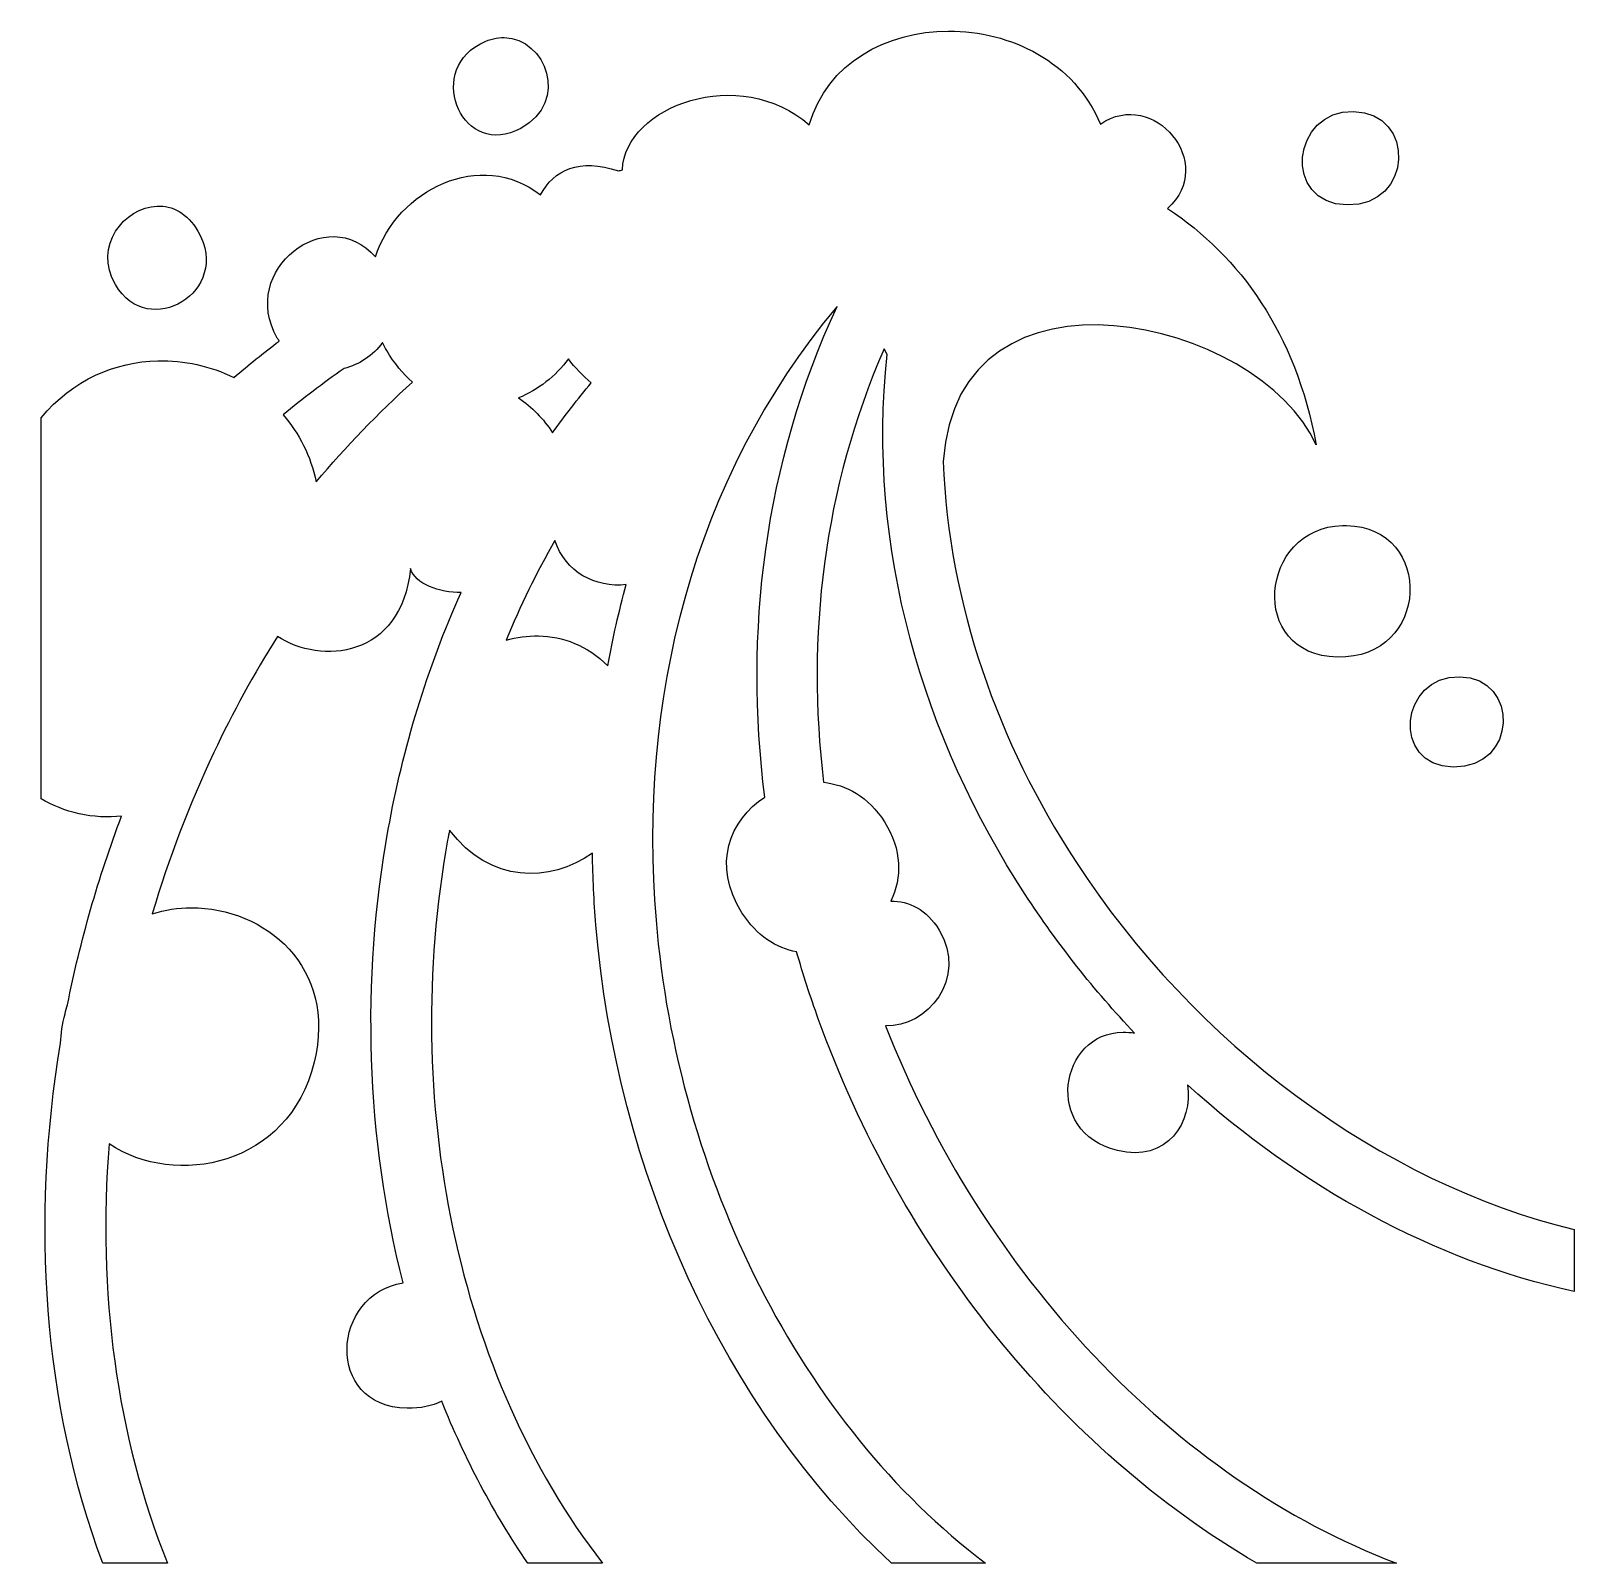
# Model space of a CAD drawing. Header units: centimetres. Extents: x -10.2 to 10, y -10.1 to 9.9.
import ezdxf

# ---------------------------------------------------------------- set-up
doc = ezdxf.new("R2010")
doc.units = ezdxf.units.CM
doc.header["$MEASUREMENT"] = 0
doc.layers.add('Layer 1', color=7, linetype='Continuous')

msp = doc.modelspace()

# ---------------------------------------------------------------- linework, layer by layer
at = {"layer": 'Layer 1'}
for points, knots in [([(1.80664, 9.88965), (0.99798, 9.88653), (0.21691, 9.4767), (-0.01316, 8.66425), (-0.01316, 8.66425), (-0.92454, 9.45629), (-2.41834, 8.91544), (-2.45764, 8.07782), (-2.45764, 8.07782), (-2.47438, 8.07318), (-2.49095, 8.06795), (-2.50769, 8.06331), (-2.50769, 8.06331), (-3.0199, 8.23687), (-3.3543, 8.07613), (-3.52756, 7.74958), (-3.52756, 7.74958), (-4.30851, 8.35891), (-5.40066, 7.81764), (-5.68605, 6.9392), (-5.68605, 6.9392), (-6.30955, 7.66407), (-7.48156, 6.76876), (-6.96821, 5.87977), (-6.96821, 5.87977), (-6.96028, 5.86598), (-6.95147, 5.8532), (-6.94316, 5.84022), (-6.94316, 5.84022), (-7.14506, 5.68673), (-7.34279, 5.52839), (-7.53617, 5.36457), (-7.53617, 5.36457), (-7.84231, 5.51359), (-8.18535, 5.58992), (-8.52965, 5.58195), (-8.52965, 5.58195), (-9.08395, 5.56917), (-9.64149, 5.33822), (-10.05571, 4.83874), (-10.05571, 4.83874), (-10.05571, 4.83874), (-10.05571, -0.13974), (-10.05571, -0.13974), (-10.05571, -0.13974), (-9.77209, -0.31491), (-9.35952, -0.41299), (-9.00404, -0.36639), (-9.00404, -0.36639), (-9.30773, -1.17079), (-9.54379, -1.99703), (-9.71035, -2.83056), (-9.71035, -2.83056), (-9.72203, -2.86927), (-9.73337, -2.90857), (-9.74333, -2.94918), (-9.74333, -2.94918), (-9.77631, -3.08336), (-9.79562, -3.21104), (-9.80266, -3.33261), (-9.80266, -3.33261), (-10.18959, -5.66884), (-10.02657, -8.03974), (-9.25047, -10.12697), (-9.25047, -10.12697), (-9.25047, -10.12697), (-8.40323, -10.12698), (-8.40323, -10.12698), (-8.40323, -10.12698), (-9.07412, -8.4683), (-9.31937, -6.57222), (-9.16626, -4.65042), (-9.16626, -4.65042), (-8.29954, -5.22399), (-6.821, -4.9477), (-6.48594, -3.58315), (-6.48594, -3.58315), (-6.18043, -2.33856), (-7.12997, -1.55985), (-8.09364, -1.56432), (-8.09364, -1.56432), (-8.26493, -1.56516), (-8.43701, -1.59122), (-8.60227, -1.64338), (-8.60227, -1.64338), (-8.3889, -0.92547), (-8.1208, -0.21924), (-7.79842, 0.46249), (-7.79842, 0.46249), (-7.55132, 0.98495), (-7.2736, 1.49295), (-6.9656, 1.9818), (-6.9656, 1.9818), (-6.40181, 1.60524), (-5.3493, 1.69405), (-5.22617, 2.86733), (-5.22617, 2.86733), (-5.16954, 2.66433), (-4.84194, 2.55048), (-4.56599, 2.55368), (-4.56599, 2.55368), (-5.0101, 1.56484), (-5.32598, 0.52118), (-5.51747, -0.53905), (-5.51747, -0.53905), (-5.87615, -2.52516), (-5.80577, -4.57807), (-5.32244, -6.46635), (-5.32244, -6.46635), (-6.25916, -6.60466), (-6.36129, -8.08117), (-5.271, -8.10432), (-5.271, -8.10432), (-5.09474, -8.10799), (-4.94428, -8.07333), (-4.81896, -8.01206), (-4.81896, -8.01206), (-4.51687, -8.76434), (-4.14119, -9.47466), (-3.69367, -10.12704), (-3.69367, -10.12704), (-3.69367, -10.12704), (-2.71722, -10.12702), (-2.71722, -10.12702), (-2.71722, -10.12702), (-4.61828, -7.68204), (-5.35419, -4.07381), (-4.74128, -0.68013), (-4.74128, -0.68013), (-4.73348, -0.63695), (-4.72441, -0.59402), (-4.71623, -0.55097), (-4.71623, -0.55097), (-4.18563, -1.25357), (-3.40923, -1.23746), (-2.84764, -0.85272), (-2.84764, -0.85272), (-2.84351, -1.16615), (-2.82892, -1.47925), (-2.80294, -1.79096), (-2.80294, -1.79096), (-2.5345, -5.00386), (-1.14059, -8.09621), (1.06074, -10.12698), (1.06074, -10.12698), (1.06074, -10.12698), (2.29018, -10.12698), (2.29018, -10.12698), (2.29018, -10.12698), (-0.12486, -8.30912), (-1.73686, -5.08664), (-2.01753, -1.72628), (-2.01753, -1.72628), (-2.2543, 1.10825), (-1.55819, 4.01974), (0.34915, 6.29217), (0.34915, 6.29217), (-0.60646, 4.23395), (-0.86588, 2.01908), (-0.59562, -0.11871), (-0.59562, -0.11871), (-1.0464, -0.41431), (-1.29519, -1.00154), (-0.89345, -1.62887), (-0.89345, -1.62887), (-0.69737, -1.93509), (-0.44204, -2.09246), (-0.17921, -2.14016), (-0.17921, -2.14016), (-0.09437, -2.43563), (0.00021, -2.7279), (0.10416, -3.01641), (0.10416, -3.01641), (1.18391, -6.01548), (3.25976, -8.62989), (5.83631, -10.12703), (5.83631, -10.12703), (5.83631, -10.12703), (7.66133, -10.12702), (7.66133, -10.12702), (7.66133, -10.12702), (4.75048, -9.02973), (2.24789, -6.33034), (0.98171, -3.10732), (0.98171, -3.10732), (1.52386, -3.13431), (2.06416, -2.48374), (1.68414, -1.85552), (1.68414, -1.85552), (1.52087, -1.58607), (1.28557, -1.47491), (1.05289, -1.47601), (1.05289, -1.47601), (1.19609, -1.17367), (1.20132, -0.80499), (0.96855, -0.44163), (0.96855, -0.44163), (0.75965, -0.11533), (0.46987, 0.0433), (0.17267, 0.07493), (0.17267, 0.07493), (-0.05411, 1.97135), (0.16854, 3.91652), (0.96593, 5.73999), (0.96593, 5.73999), (0.96593, 5.73999), (1.00413, 5.6662), (1.00413, 5.6662), (1.00413, 5.6662), (0.73246, 3.13097), (1.47272, 0.65963), (2.80944, -1.39154), (2.80944, -1.39154), (3.23112, -2.03865), (3.71192, -2.6454), (4.23919, -3.20215), (4.23919, -3.20215), (4.18678, -3.19308), (4.1363, -3.18849), (4.08772, -3.18895), (4.08772, -3.18895), (3.25895, -3.19713), (3.03335, -4.49658), (4.01393, -4.73736), (4.01393, -4.73736), (4.66787, -4.89789), (5.00589, -4.36223), (4.92843, -3.8768), (4.92843, -3.8768), (6.40115, -5.21361), (8.15689, -6.17723), (9.98462, -6.57951), (9.98462, -6.57951), (9.98462, -6.57951), (9.98462, -5.76917), (9.98462, -5.76917), (9.98462, -5.76917), (7.46222, -5.15676), (5.02668, -3.34974), (3.46967, -0.96067), (3.46967, -0.96067), (2.45258, 0.59997), (1.80867, 2.39624), (1.7369, 4.26816), (1.7369, 4.26816), (1.92278, 7.05184), (5.87413, 6.13936), (6.61388, 4.48554), (6.61388, 4.48554), (6.33882, 5.95121), (5.62125, 6.939), (4.67019, 7.57173), (4.67019, 7.57173), (5.31987, 8.16031), (4.48958, 9.15316), (3.79255, 8.67468), (3.79255, 8.67468), (3.45183, 9.48949), (2.61535, 9.89274), (1.80673, 9.88954), (1.80673, 9.88954), (1.80673, 9.88954), (1.80664, 9.88965), (1.80664, 9.88965)], [0, 0, 0, 0, 0.01492537, 0.01492537, 0.01492537, 0.01492537, 0.02985075, 0.02985075, 0.02985075, 0.02985075, 0.04477612, 0.04477612, 0.04477612, 0.04477612, 0.05970149, 0.05970149, 0.05970149, 0.05970149, 0.07462687, 0.07462687, 0.07462687, 0.07462687, 0.08955224, 0.08955224, 0.08955224, 0.08955224, 0.10447761, 0.10447761, 0.10447761, 0.10447761, 0.11940299, 0.11940299, 0.11940299, 0.11940299, 0.13432836, 0.13432836, 0.13432836, 0.13432836, 0.14925373, 0.14925373, 0.14925373, 0.14925373, 0.1641791, 0.1641791, 0.1641791, 0.1641791, 0.17910448, 0.17910448, 0.17910448, 0.17910448, 0.19402985, 0.19402985, 0.19402985, 0.19402985, 0.20895522, 0.20895522, 0.20895522, 0.20895522, 0.2238806, 0.2238806, 0.2238806, 0.2238806, 0.23880597, 0.23880597, 0.23880597, 0.23880597, 0.25373134, 0.25373134, 0.25373134, 0.25373134, 0.26865672, 0.26865672, 0.26865672, 0.26865672, 0.28358209, 0.28358209, 0.28358209, 0.28358209, 0.29850746, 0.29850746, 0.29850746, 0.29850746, 0.31343284, 0.31343284, 0.31343284, 0.31343284, 0.32835821, 0.32835821, 0.32835821, 0.32835821, 0.34328358, 0.34328358, 0.34328358, 0.34328358, 0.35820896, 0.35820896, 0.35820896, 0.35820896, 0.37313433, 0.37313433, 0.37313433, 0.37313433, 0.3880597, 0.3880597, 0.3880597, 0.3880597, 0.40298507, 0.40298507, 0.40298507, 0.40298507, 0.41791045, 0.41791045, 0.41791045, 0.41791045, 0.43283582, 0.43283582, 0.43283582, 0.43283582, 0.44776119, 0.44776119, 0.44776119, 0.44776119, 0.46268657, 0.46268657, 0.46268657, 0.46268657, 0.47761194, 0.47761194, 0.47761194, 0.47761194, 0.49253731, 0.49253731, 0.49253731, 0.49253731, 0.50746269, 0.50746269, 0.50746269, 0.50746269, 0.52238806, 0.52238806, 0.52238806, 0.52238806, 0.53731343, 0.53731343, 0.53731343, 0.53731343, 0.55223881, 0.55223881, 0.55223881, 0.55223881, 0.56716418, 0.56716418, 0.56716418, 0.56716418, 0.58208955, 0.58208955, 0.58208955, 0.58208955, 0.59701493, 0.59701493, 0.59701493, 0.59701493, 0.6119403, 0.6119403, 0.6119403, 0.6119403, 0.62686567, 0.62686567, 0.62686567, 0.62686567, 0.64179104, 0.64179104, 0.64179104, 0.64179104, 0.65671642, 0.65671642, 0.65671642, 0.65671642, 0.67164179, 0.67164179, 0.67164179, 0.67164179, 0.68656716, 0.68656716, 0.68656716, 0.68656716, 0.70149254, 0.70149254, 0.70149254, 0.70149254, 0.71641791, 0.71641791, 0.71641791, 0.71641791, 0.73134328, 0.73134328, 0.73134328, 0.73134328, 0.74626866, 0.74626866, 0.74626866, 0.74626866, 0.76119403, 0.76119403, 0.76119403, 0.76119403, 0.7761194, 0.7761194, 0.7761194, 0.7761194, 0.79104478, 0.79104478, 0.79104478, 0.79104478, 0.80597015, 0.80597015, 0.80597015, 0.80597015, 0.82089552, 0.82089552, 0.82089552, 0.82089552, 0.8358209, 0.8358209, 0.8358209, 0.8358209, 0.85074627, 0.85074627, 0.85074627, 0.85074627, 0.86567164, 0.86567164, 0.86567164, 0.86567164, 0.88059701, 0.88059701, 0.88059701, 0.88059701, 0.89552239, 0.89552239, 0.89552239, 0.89552239, 0.91044776, 0.91044776, 0.91044776, 0.91044776, 0.92537313, 0.92537313, 0.92537313, 0.92537313, 0.94029851, 0.94029851, 0.94029851, 0.94029851, 0.95522388, 0.95522388, 0.95522388, 0.95522388, 0.97014925, 0.97014925, 0.97014925, 0.97014925, 1, 1, 1, 1]), ([(-4.03889, 9.80532), (-4.12871, 9.80098), (-4.22422, 9.77361), (-4.32226, 9.71972), (-4.32226, 9.71972), (-5.02925, 9.33123), (-4.53297, 8.20812), (-3.78462, 8.61939), (-3.78462, 8.61939), (-3.14451, 8.97128), (-3.45681, 9.79377), (-4.00073, 9.80536), (-4.00073, 9.80536), (-4.01338, 9.8057), (-4.02612, 9.80603), (-4.03893, 9.80536), (-4.03893, 9.80536), (-4.03893, 9.80536), (-4.03889, 9.80532), (-4.03889, 9.80532)], [0, 0, 0, 0, 0.16666667, 0.16666667, 0.16666667, 0.16666667, 0.33333333, 0.33333333, 0.33333333, 0.33333333, 0.5, 0.5, 0.5, 0.5, 0.66666667, 0.66666667, 0.66666667, 0.66666667, 1, 1, 1, 1]), ([(7.09999, 8.84077), (6.29349, 8.85781), (6.16196, 7.63603), (7.01565, 7.6179), (7.01565, 7.6179), (7.88119, 7.59977), (7.91804, 8.82348), (7.09999, 8.84077)], [0, 0, 0, 0, 0.33333333, 0.33333333, 0.33333333, 0.33333333, 1, 1, 1, 1]), ([(-8.53901, 7.60343), (-8.96752, 7.58813), (-9.37512, 7.08139), (-9.08458, 6.5782), (-9.08458, 6.5782), (-8.65586, 5.83562), (-7.55177, 6.48838), (-8.00533, 7.27397), (-8.00533, 7.27397), (-8.14512, 7.51614), (-8.34423, 7.61034), (-8.53901, 7.60343)], [0, 0, 0, 0, 0.25, 0.25, 0.25, 0.25, 0.5, 0.5, 0.5, 0.5, 1, 1, 1, 1]), ([(-5.59122, 5.82049), (-5.57427, 5.78625), (-5.55698, 5.75205), (-5.53724, 5.71777), (-5.53724, 5.71777), (-5.43916, 5.54796), (-5.32514, 5.41163), (-5.20116, 5.30398), (-5.20116, 5.30398), (-5.65109, 4.89719), (-6.07134, 4.46079), (-6.46093, 3.99947), (-6.46093, 3.99947), (-6.52924, 4.3404), (-6.68273, 4.63549), (-6.89315, 4.87572), (-6.89315, 4.87572), (-6.6355, 5.08825), (-6.36871, 5.28926), (-6.09588, 5.48193), (-6.09588, 5.48193), (-5.89727, 5.53059), (-5.71426, 5.65199), (-5.59113, 5.82054), (-5.59113, 5.82054), (-5.59113, 5.82054), (-5.59122, 5.82049), (-5.59122, 5.82049)], [0, 0, 0, 0, 0.125, 0.125, 0.125, 0.125, 0.25, 0.25, 0.25, 0.25, 0.375, 0.375, 0.375, 0.375, 0.5, 0.5, 0.5, 0.5, 0.625, 0.625, 0.625, 0.625, 0.75, 0.75, 0.75, 0.75, 1, 1, 1, 1]), ([(-3.1626, 5.60573), (-3.07434, 5.49103), (-2.97466, 5.38625), (-2.86477, 5.29478), (-2.86477, 5.29478), (-3.04112, 5.08238), (-3.2097, 4.8645), (-3.36952, 4.64118), (-3.36952, 4.64118), (-3.48759, 4.82419), (-3.64193, 4.97979), (-3.81621, 5.0971), (-3.81621, 5.0971), (-3.55949, 5.20227), (-3.33035, 5.3795), (-3.16261, 5.60577), (-3.16261, 5.60577), (-3.16261, 5.60577), (-3.1626, 5.60573), (-3.1626, 5.60573)], [0, 0, 0, 0, 0.16666667, 0.16666667, 0.16666667, 0.16666667, 0.33333333, 0.33333333, 0.33333333, 0.33333333, 0.5, 0.5, 0.5, 0.5, 0.66666667, 0.66666667, 0.66666667, 0.66666667, 1, 1, 1, 1]), ([(6.95771, 3.43015), (5.86969, 3.40093), (5.70785, 1.73529), (6.89049, 1.71054), (6.89049, 1.71054), (8.10872, 1.68482), (8.16046, 3.40569), (7.00911, 3.43015), (7.00911, 3.43015), (6.99132, 3.43057), (6.97495, 3.43057), (6.95767, 3.43015), (6.95767, 3.43015), (6.95767, 3.43015), (6.95771, 3.43015), (6.95771, 3.43015)], [0, 0, 0, 0, 0.2, 0.2, 0.2, 0.2, 0.4, 0.4, 0.4, 0.4, 0.6, 0.6, 0.6, 0.6, 1, 1, 1, 1]), ([(-3.3392, 3.23513), (-3.20435, 2.82163), (-2.81033, 2.61163), (-2.40623, 2.65785), (-2.40623, 2.65785), (-2.50271, 2.30828), (-2.58291, 1.95449), (-2.64735, 1.59842), (-2.64735, 1.59842), (-2.91524, 1.86231), (-3.23458, 1.98223), (-3.55396, 1.98847), (-3.55396, 1.98847), (-3.69746, 1.9913), (-3.84015, 1.97034), (-3.97834, 1.93049), (-3.97834, 1.93049), (-3.79238, 2.37823), (-3.57943, 2.81404), (-3.33924, 3.23517), (-3.33924, 3.23517), (-3.33924, 3.23517), (-3.3392, 3.23513), (-3.3392, 3.23513)], [0, 0, 0, 0, 0.14285714, 0.14285714, 0.14285714, 0.14285714, 0.28571429, 0.28571429, 0.28571429, 0.28571429, 0.42857143, 0.42857143, 0.42857143, 0.42857143, 0.57142857, 0.57142857, 0.57142857, 0.57142857, 0.71428571, 0.71428571, 0.71428571, 0.71428571, 1, 1, 1, 1]), ([(8.48765, 1.45479), (7.70796, 1.47124), (7.57927, 0.29138), (8.40458, 0.27409), (8.40458, 0.27409), (9.24136, 0.25651), (9.27851, 1.43826), (8.48765, 1.45479)], [0, 0, 0, 0, 0.33333333, 0.33333333, 0.33333333, 0.33333333, 1, 1, 1, 1])]:
    msp.add_open_spline(points, degree=3, knots=knots, dxfattribs=at)

doc.saveas('drawing.dxf')
